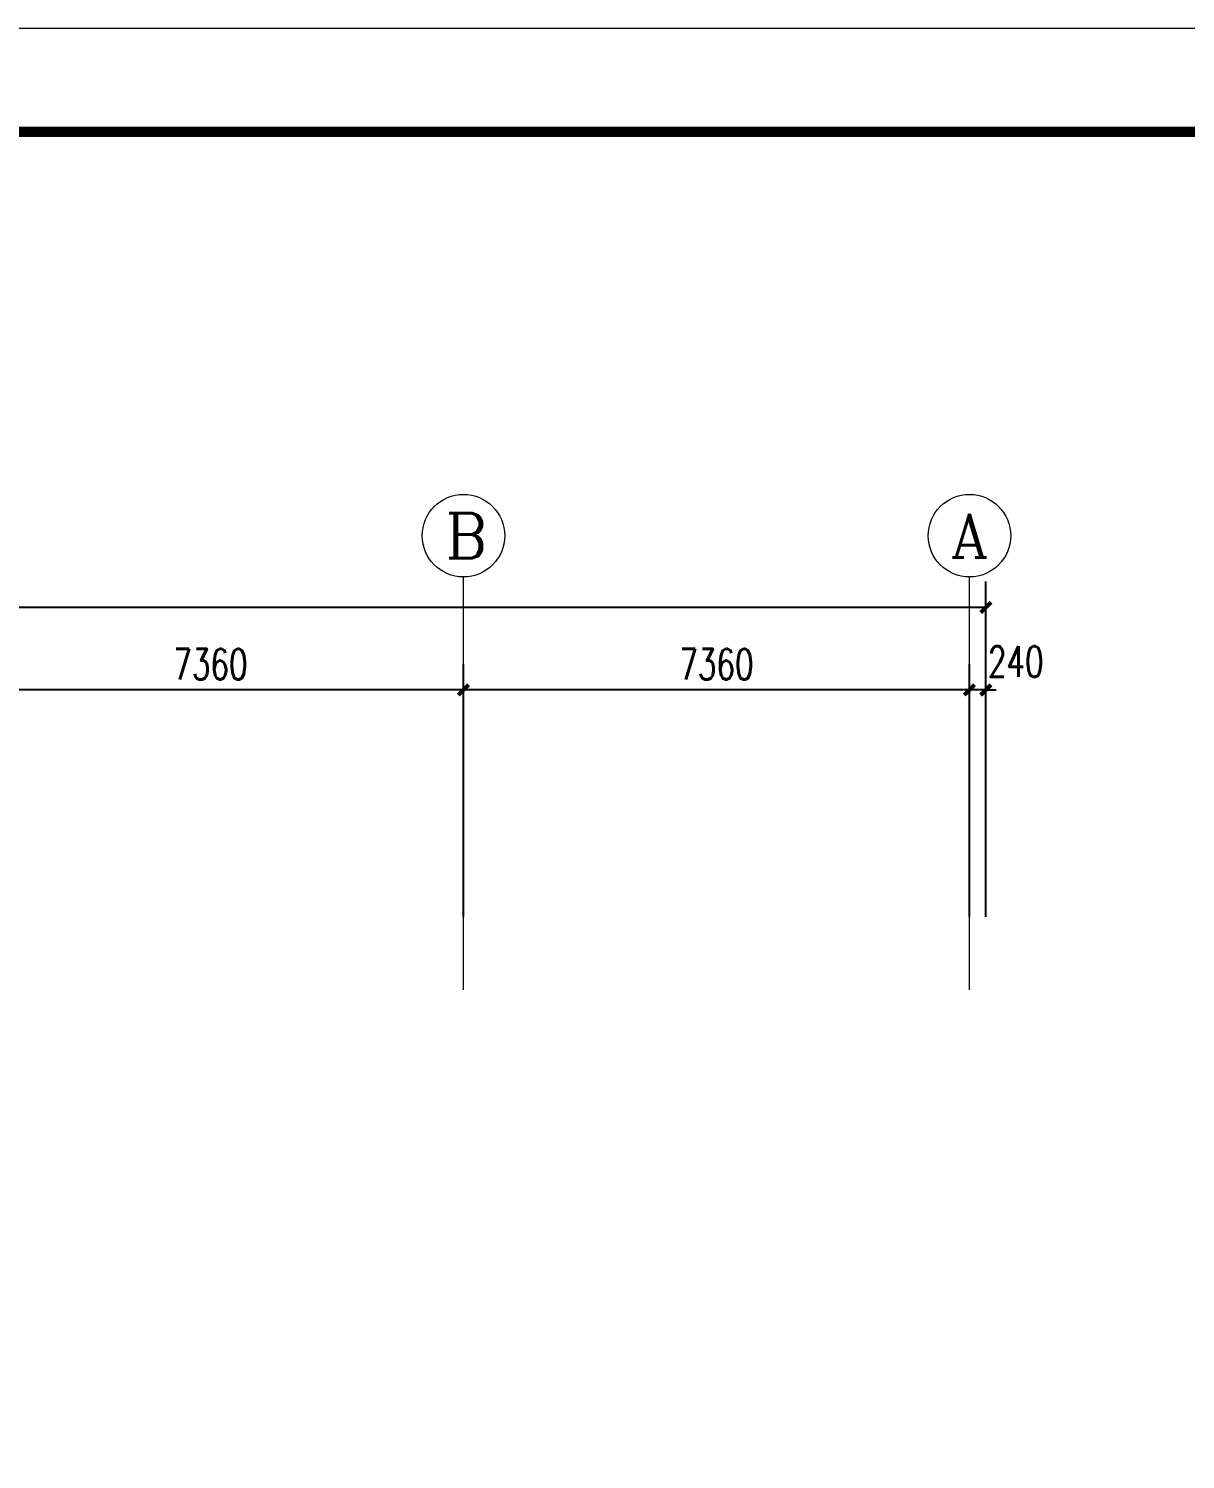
# Model space of a CAD drawing. Header units: inches. Extents: x -3272461 to -2504170, y 403793 to 1071042.
# Drawn here: x -2974356 to -2957529, y 753332 to 774131 of the extents above; entities that cross this region are included whole.
import ezdxf

# ---------------------------------------------------------------- set-up
doc = ezdxf.new("R2010")
doc.units = ezdxf.units.IN
doc.header["$LTSCALE"] = 1000
doc.header["$MEASUREMENT"] = 0
doc.layers.get('0').update_dxf_attribs({"lineweight": 18})
doc.layers.add('AXIS', color=30, linetype='Continuous', lineweight=18)
doc.layers.add('PUB_TITLE', color=153, linetype='Continuous', lineweight=18)
doc.styles.add('_TCH_AXIS', font='complex.shx', dxfattribs={"bigfont": 'gbcbig.shx'})
doc.styles.add('_TCH_DIM_T3', font='simplex.shx', dxfattribs={"width": 0.705882, "bigfont": 'gbcbig.shx'})
doc.dimstyles.new('_TCH_ARCH&&150', dxfattribs={"dimtxt": 446.25, "dimasz": 150, "dimexe": 375, "dimexo": 450, "dimgap": 150, "dimtad": 1, "dimdec": 0, "dimzin": 0, "dimdsep": 46, "dimtxsty": '_TCH_DIM_T3', "dimblk": 'ARCHTICK', "dimcen": 0.09, "dimdle": 300, "dimclrt": 7, "dimazin": 2, "dimtfac": 1, "dimtdec": 0, "dimtix": 1, "dimtmove": 2, "dimatfit": 3, "dimfxl": 1, "dimtolj": 1, "dimarcsym": 0})

# ---------------------------------------------------------------- blocks, each defined once
blk = doc.blocks.new('_ArchTick_0')
at = {"color": 0, "linetype": 'ByBlock'}
blk.add_lwpolyline([(-0.5, -0.5, 0.4, 0.4, 0), (0.5, 0.5, 0.4, 0.4, 0)], format="xyseb", dxfattribs=at)
blk = doc.blocks.new('*X182')
at = {"layer": 'AXIS', "color": 0, "lineweight": -2}
for p, q in [((-3012431, 761667), (-3012431, 766092)), ((-2960431, 761667), (-2960431, 766092)), ((-2960431, 765717), (-3012431, 765717))]:
    blk.add_line(p, q, dxfattribs=at)
at = {"layer": 'AXIS', "color": 0, "lineweight": -2, "xscale": 150, "yscale": 150, "zscale": 150, "rotation": 180}
blk.add_blockref('_ArchTick_0', (-3012431, 765717), dxfattribs=at)
at = {"layer": 'AXIS', "color": 0, "lineweight": -2, "xscale": 150, "yscale": 150, "zscale": 150}
blk.add_blockref('_ArchTick_0', (-2960431, 765717), dxfattribs=at)
at = {"layer": 'AXIS', "color": 7, "insert": (-2986431, 766090), "char_height": 446.2, "width": 2070, "attachment_point": 5, "style": '_TCH_DIM_T3'}
blk.add_mtext('52000', dxfattribs=at)
blk = doc.blocks.new('_ARCHTICK')
at = {"color": 0, "linetype": 'ByBlock', "const_width": 0.4}
blk.add_lwpolyline([(-0.5, -0.5), (0.5, 0.5)], dxfattribs=at)
blk = doc.blocks.new('*X183')
at = {"layer": 'AXIS', "color": 0, "lineweight": -2}
for p, q in [((-2960671, 761217), (-2960671, 764892)), ((-2960431, 761217), (-2960431, 764892)), ((-2960671, 764517), (-2960821, 764517)), ((-2960431, 764517), (-2960671, 764517)), ((-2960431, 764517), (-2960281, 764517))]:
    blk.add_line(p, q, dxfattribs=at)
at = {"layer": 'AXIS', "color": 0, "lineweight": -2, "xscale": 150, "yscale": 150, "zscale": 150}
blk.add_blockref('_ArchTick_0', (-2960671, 764517), dxfattribs=at)
at = {"layer": 'AXIS', "color": 0, "lineweight": -2, "xscale": 150, "yscale": 150, "zscale": 150, "rotation": 180}
blk.add_blockref('_ArchTick_0', (-2960431, 764517), dxfattribs=at)
at = {"layer": 'AXIS', "color": 7, "insert": (-2959997, 764929), "char_height": 446.2, "width": 1215, "attachment_point": 5, "style": '_TCH_DIM_T3'}
blk.add_mtext('240', dxfattribs=at)
blk = doc.blocks.new('*X184')
at = {"layer": 'AXIS', "color": 0, "lineweight": -2}
for p, q in [((-2968031, 761217), (-2968031, 764892)), ((-2960671, 761217), (-2960671, 764892)), ((-2960671, 764517), (-2968031, 764517))]:
    blk.add_line(p, q, dxfattribs=at)
at = {"layer": 'AXIS', "color": 0, "lineweight": -2, "xscale": 150, "yscale": 150, "zscale": 150, "rotation": 180}
blk.add_blockref('_ArchTick_0', (-2968031, 764517), dxfattribs=at)
at = {"layer": 'AXIS', "color": 0, "lineweight": -2, "xscale": 150, "yscale": 150, "zscale": 150}
blk.add_blockref('_ArchTick_0', (-2960671, 764517), dxfattribs=at)
at = {"layer": 'AXIS', "color": 7, "insert": (-2964351, 764890), "char_height": 446.2, "width": 1620, "attachment_point": 5, "style": '_TCH_DIM_T3'}
blk.add_mtext('7360', dxfattribs=at)
blk = doc.blocks.new('*X185')
at = {"layer": 'AXIS', "color": 0, "lineweight": -2}
for p, q in [((-2975391, 761217), (-2975391, 764892)), ((-2968031, 761217), (-2968031, 764892)), ((-2968031, 764517), (-2975391, 764517))]:
    blk.add_line(p, q, dxfattribs=at)
at = {"layer": 'AXIS', "color": 0, "lineweight": -2, "xscale": 150, "yscale": 150, "zscale": 150, "rotation": 180}
blk.add_blockref('_ArchTick_0', (-2975391, 764517), dxfattribs=at)
at = {"layer": 'AXIS', "color": 0, "lineweight": -2, "xscale": 150, "yscale": 150, "zscale": 150}
blk.add_blockref('_ArchTick_0', (-2968031, 764517), dxfattribs=at)
at = {"layer": 'AXIS', "color": 7, "insert": (-2971711, 764890), "char_height": 446.2, "width": 1620, "attachment_point": 5, "style": '_TCH_DIM_T3'}
blk.add_mtext('7360', dxfattribs=at)

msp = doc.modelspace()

# ---------------------------------------------------------------- linework, layer by layer
at = {"layer": 'AXIS'}
for p, q in [((-2968030.9, 760159.6), (-2968030.9, 766159.6)), ((-2960670.3, 760159.6), (-2960670.3, 766159.6))]:
    msp.add_line(p, q, dxfattribs=at)
for centre in [(-2968030.9, 766759.6), (-2960670.3, 766759.6)]:
    msp.add_circle(centre, 600, dxfattribs=at)
at = {"layer": 'PUB_TITLE'}
msp.add_lwpolyline([(-2940702.2, 711130.6), (-2940702.2, 774130.6), (-3029802.2, 774130.6), (-3029802.2, 711130.6)], close=True, dxfattribs=at)
msp.add_lwpolyline([(-2942202.2, 712630.6, 150, 150, 0), (-2942202.2, 772630.6, 150, 150, 0), (-3026052.2, 772630.6, 150, 150, 0), (-3026052.2, 712630.6, 150, 150, 0)], format="xyseb", close=True, dxfattribs=at)

# ---------------------------------------------------------------- texts
at = {"layer": 'AXIS', "color": 7, "style": '_TCH_AXIS'}
for s, height, p in [('B', 652.9, (-2968295.2, 766433.1)), ('A', 637.8, (-2960943.6, 766440.7))]:
    msp.add_text(s, height=height, dxfattribs=at).set_placement(p)

# ---------------------------------------------------------------- dimensions: what is measured, and where the dimension line sits
at = {"layer": 'AXIS'}
for base, p1, p2, picture, middle in [((-3012430.9, 765716.5), (-2960430.9, 761216.5), (-3012430.9, 761216.5), '*X182', (-2986430.9, 766089.7)), ((-2975390.9, 764516.5), (-2968030.9, 760766.5), (-2975390.9, 760766.5), '*X185', (-2971710.9, 764889.7)), ((-2968030.9, 764516.5), (-2960670.9, 760766.5), (-2968030.9, 760766.5), '*X184', (-2964350.9, 764889.7))]:
    dim = msp.add_linear_dim(base=base, p1=p1, p2=p2, angle=180, dimstyle='_TCH_ARCH&&150', override={"dimsah": 1, "dimtzin": 0}, dxfattribs=at)
    dim.commit()
    dim.dimension.update_dxf_attribs({"geometry": picture, "text_midpoint": middle})
dim = msp.add_linear_dim(base=(-2960670.9, 764516.5), p1=(-2960430.9, 760766.5), p2=(-2960670.9, 760766.5), angle=180, dimstyle='_TCH_ARCH&&150', override={"dimsah": 1, "dimtzin": 0}, dxfattribs=at)
dim.commit()
dim.dimension.update_dxf_attribs({"geometry": '*X183', "text_midpoint": (-2959997.4, 764929), "dimtype": 160})

doc.saveas('drawing.dxf')
